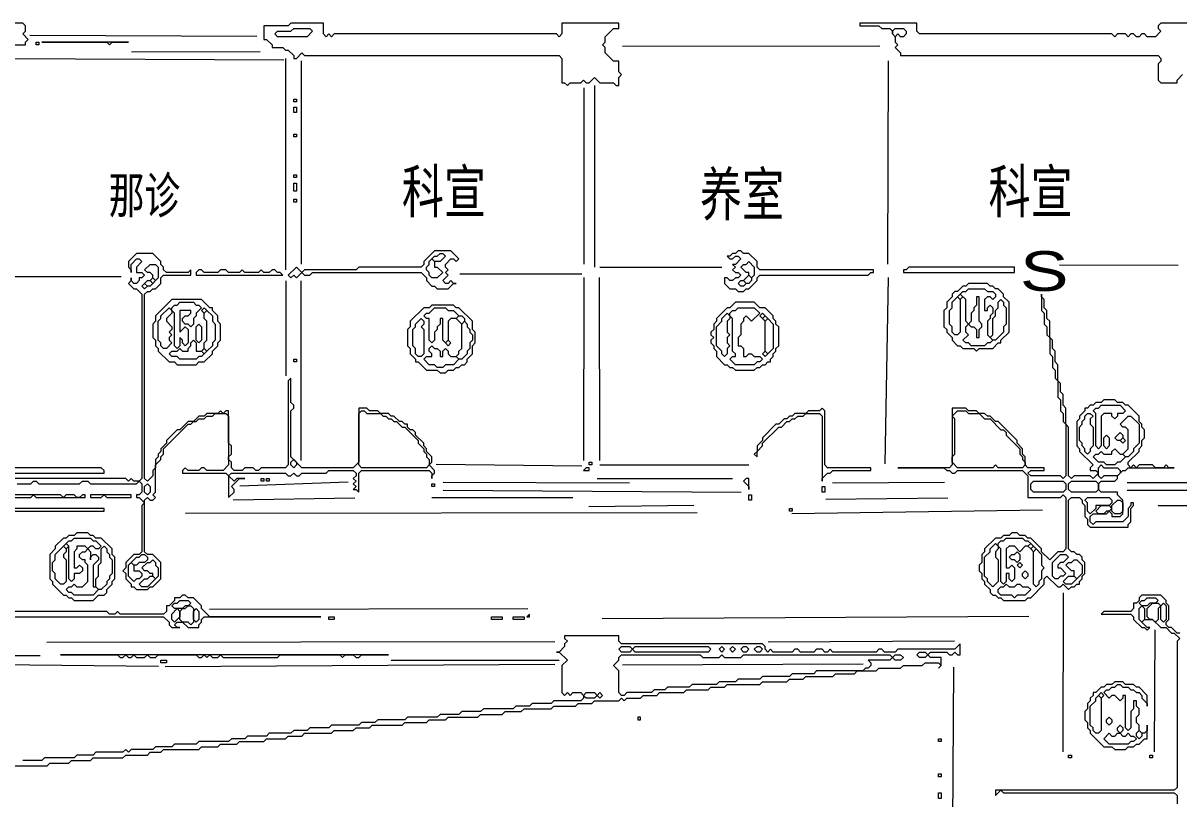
# Model space of a CAD drawing. Extents: x 12 to 2459, y 13 to 1740.
# Drawn here: x 1233.1 to 1659.7, y 1042.8 to 1329 of the extents above; entities that cross this region are included whole.
import ezdxf

# ---------------------------------------------------------------- set-up
doc = ezdxf.new("R2010")
doc.units = 0
for name, color, linetype, lineweight in [('OCR_TEXT', 6, 'Continuous', 0), ('TRACE_CURVE', 6, 'Continuous', 0), ('TRACE_STRAIGHT', 5, 'Continuous', 0), ('TRACE_TEXT_SYMBOL', 6, 'Continuous', 0)]:
    doc.layers.add(name, color=color, linetype=linetype, lineweight=lineweight)
doc.styles.add('wqy-unicode', font='wqy-unicode.lff')

msp = doc.modelspace()

# ---------------------------------------------------------------- linework, layer by layer
at = {"layer": 'TRACE_CURVE', "color": 6}
for points in [[(1275, 1244), (1272, 1241), (1272, 1239), (1273, 1238), (1273, 1237), (1273, 1240), (1275, 1242), (1276, 1242), (1277, 1241), (1275, 1239), (1275, 1237), (1277, 1237), (1278, 1236), (1277, 1235), (1276, 1235), (1276, 1234), (1275, 1233), (1274, 1233), (1273, 1234), (1273, 1235), (1273, 1234), (1272, 1233), (1274, 1231), (1275, 1231), (1277, 1229), (1277, 1161), (1276, 1160), (1274, 1160), (1273, 1161), (1272, 1160), (1271, 1161), (1226, 1161)], [(1286, 1237), (1285, 1238), (1285, 1239), (1284, 1240), (1284, 1241), (1281, 1244), (1275, 1244)], [(1360, 1187), (1357, 1187), (1357, 1167), (1355, 1165), (1336, 1165), (1332, 1169), (1332, 1186), (1333, 1187), (1333, 1188), (1332, 1189), (1332, 1198), (1331, 1197), (1331, 1166), (1330, 1165), (1321, 1165), (1320, 1164), (1319, 1164), (1318, 1165), (1315, 1165), (1314, 1164), (1311, 1164), (1310, 1165), (1310, 1167), (1309, 1168), (1309, 1169), (1310, 1170), (1310, 1173), (1309, 1174), (1309, 1186), (1308, 1186), (1307, 1185), (1306, 1186), (1305, 1185), (1301, 1185), (1300, 1184), (1298, 1184), (1296, 1182), (1294, 1182), (1291, 1179), (1290, 1179), (1286, 1175), (1286, 1174), (1284, 1172), (1284, 1171), (1283, 1170), (1283, 1169), (1282, 1168), (1282, 1165), (1281, 1164), (1281, 1162), (1279, 1160), (1278, 1161), (1278, 1229), (1279, 1230), (1280, 1230), (1281, 1231), (1282, 1231), (1284, 1233), (1284, 1235), (1285, 1236), (1295, 1236), (1295, 1238), (1294, 1237), (1286, 1237)], [(1609, 1229), (1609, 1223), (1610, 1222), (1610, 1218), (1611, 1217), (1611, 1214), (1612, 1213), (1612, 1207), (1613, 1206), (1613, 1202), (1614, 1201), (1614, 1198), (1615, 1197), (1615, 1191), (1616, 1190), (1616, 1186), (1617, 1185), (1617, 1182), (1618, 1181), (1618, 1162), (1617, 1161), (1616, 1162), (1605, 1162), (1604, 1163), (1605, 1164), (1610, 1164), (1610, 1165), (1604, 1165), (1603, 1166), (1603, 1169), (1602, 1170), (1602, 1172), (1600, 1174), (1600, 1175), (1593, 1182), (1592, 1182), (1590, 1184), (1589, 1184), (1588, 1185), (1586, 1185), (1585, 1186), (1582, 1186), (1581, 1187), (1576, 1187), (1576, 1166), (1575, 1165), (1556, 1165), (1573, 1165), (1574, 1164), (1575, 1164), (1576, 1163), (1577, 1163), (1578, 1164), (1602, 1164), (1604, 1162), (1604, 1154), (1616, 1154), (1617, 1155), (1618, 1154), (1618, 1135), (1617, 1134), (1615, 1134), (1612, 1131), (1609, 1134)], [(1636, 1190), (1632, 1190), (1631, 1189), (1629, 1189), (1628, 1188), (1627, 1188), (1626, 1187), (1625, 1187), (1625, 1186), (1623, 1184), (1623, 1183), (1622, 1182), (1622, 1173), (1623, 1172), (1623, 1171), (1628, 1166), (1627, 1165), (1627, 1164), (1629, 1164), (1630, 1163), (1628, 1161), (1627, 1162), (1621, 1162), (1620, 1161), (1619, 1162), (1619, 1180), (1618, 1181), (1618, 1187), (1617, 1188), (1617, 1192), (1616, 1193), (1616, 1196), (1615, 1197), (1615, 1203), (1614, 1204), (1614, 1208), (1613, 1209), (1613, 1212), (1612, 1213), (1612, 1219), (1611, 1220), (1611, 1223), (1610, 1224), (1610, 1227), (1609, 1228), (1609, 1229)], [(1292, 1164), (1292, 1163), (1308, 1163), (1309, 1162), (1309, 1154), (1311, 1156), (1311, 1157), (1310, 1158), (1313, 1161), (1315, 1161), (1312, 1161), (1311, 1160), (1309, 1162), (1310, 1163), (1330, 1163), (1331, 1162), (1332, 1162), (1333, 1163), (1334, 1162), (1335, 1162), (1336, 1163), (1345, 1163), (1346, 1164), (1355, 1164), (1356, 1163), (1356, 1162), (1355, 1161), (1356, 1160), (1355, 1159), (1356, 1158), (1355, 1157), (1356, 1157), (1357, 1156), (1357, 1163), (1358, 1164), (1383, 1164), (1384, 1163), (1384, 1161), (1384, 1162), (1385, 1163), (1385, 1164), (1383, 1166), (1384, 1167), (1384, 1169), (1382, 1171), (1382, 1172), (1381, 1173), (1381, 1174), (1378, 1177), (1378, 1178), (1377, 1179), (1376, 1179), (1375, 1180), (1375, 1181), (1374, 1181), (1373, 1182), (1372, 1182), (1370, 1184), (1369, 1184), (1368, 1185), (1365, 1185), (1364, 1186), (1361, 1186), (1360, 1187)], [(1626, 1144), (1627, 1143), (1641, 1143), (1641, 1144), (1642, 1145), (1642, 1150), (1643, 1151), (1643, 1152), (1642, 1152), (1642, 1151), (1641, 1150), (1641, 1147), (1639, 1145), (1629, 1145), (1628, 1144), (1627, 1145), (1627, 1147), (1628, 1148), (1633, 1148), (1634, 1149), (1635, 1148), (1635, 1147), (1638, 1147), (1639, 1148), (1639, 1153), (1637, 1155), (1637, 1156), (1631, 1156), (1630, 1157), (1630, 1159), (1631, 1160), (1636, 1160), (1637, 1161), (1637, 1162), (1639, 1164), (1640, 1164), (1641, 1165), (1658, 1165), (1656, 1165), (1655, 1166), (1654, 1165), (1651, 1165), (1650, 1166), (1645, 1166), (1644, 1165), (1643, 1166), (1642, 1165), (1641, 1166), (1641, 1167), (1645, 1171), (1645, 1172), (1646, 1173), (1646, 1175), (1647, 1176), (1647, 1179), (1646, 1180), (1646, 1181), (1645, 1182), (1645, 1184), (1641, 1188), (1640, 1188), (1639, 1189), (1637, 1189), (1636, 1190)], [(1257, 1160), (1258, 1159), (1275, 1159), (1276, 1160), (1277, 1159), (1277, 1156), (1276, 1155), (1275, 1155), (1275, 1154), (1276, 1154), (1278, 1152), (1277, 1151), (1277, 1134), (1276, 1133), (1274, 1133), (1271, 1130), (1271, 1128), (1270, 1127), (1271, 1126), (1271, 1124), (1273, 1122), (1273, 1121), (1274, 1121), (1275, 1120), (1279, 1120), (1280, 1121), (1281, 1121), (1284, 1124), (1284, 1130), (1281, 1133), (1279, 1133), (1278, 1134), (1278, 1153), (1279, 1154), (1280, 1153), (1281, 1153), (1282, 1154), (1281, 1155), (1282, 1156), (1282, 1166), (1284, 1168), (1284, 1169), (1285, 1170), (1285, 1172), (1294, 1181), (1295, 1181), (1296, 1182), (1297, 1182), (1298, 1183), (1300, 1183), (1301, 1184), (1303, 1184), (1304, 1185), (1308, 1185), (1309, 1184), (1309, 1166), (1307, 1164), (1301, 1164), (1300, 1165), (1299, 1165), (1298, 1164), (1294, 1164), (1293, 1165), (1292, 1164)], [(1226, 1163), (1263, 1163), (1263, 1164), (1262, 1165), (1226, 1165)], [(1231, 1159), (1236, 1159), (1237, 1160), (1238, 1160), (1239, 1159), (1254, 1159), (1255, 1160), (1257, 1160)], [(1609, 1134), (1609, 1135), (1605, 1139), (1604, 1139), (1603, 1140), (1601, 1140), (1600, 1141), (1598, 1141), (1597, 1140), (1595, 1140), (1594, 1139), (1592, 1139), (1588, 1135), (1588, 1134), (1587, 1133), (1587, 1130), (1586, 1129), (1586, 1127), (1587, 1126), (1587, 1124), (1588, 1123), (1588, 1122), (1590, 1120), (1590, 1119), (1591, 1118), (1592, 1118), (1593, 1117), (1594, 1117), (1595, 1116), (1603, 1116), (1604, 1117), (1605, 1117), (1610, 1122), (1610, 1124), (1611, 1125), (1615, 1121), (1616, 1121), (1617, 1122), (1619, 1120), (1620, 1121), (1621, 1121), (1622, 1122), (1623, 1122), (1623, 1123), (1624, 1124), (1624, 1125), (1625, 1126), (1625, 1130), (1624, 1131), (1624, 1132), (1623, 1133), (1622, 1133), (1621, 1134), (1620, 1134), (1619, 1135), (1619, 1153), (1620, 1154), (1623, 1154), (1624, 1153), (1624, 1152), (1625, 1151), (1625, 1147), (1626, 1146), (1626, 1144)], [(1660, 1104), (1659, 1104), (1657, 1106), (1656, 1106), (1655, 1107), (1655, 1108), (1656, 1109), (1656, 1114), (1655, 1115), (1655, 1116), (1653, 1118), (1646, 1118), (1645, 1117), (1645, 1116), (1644, 1115), (1643, 1115), (1643, 1113), (1642, 1112), (1632, 1112), (1631, 1111), (1642, 1111), (1643, 1110), (1643, 1109), (1646, 1106), (1647, 1106), (1648, 1105), (1649, 1106), (1648, 1106), (1646, 1108)], [(1646, 1108), (1647, 1109), (1650, 1109), (1653, 1106), (1655, 1106), (1657, 1104), (1658, 1104), (1660, 1102), (1659, 1101), (1659, 1047), (1658, 1046), (1592, 1046), (1592, 1044), (1594, 1046), (1595, 1045), (1658, 1045), (1659, 1044), (1659, 1041)], [(1433, 1103), (1433, 1102), (1434, 1101), (1433, 1100), (1433, 1099), (1431, 1097), (1430, 1097), (1431, 1097), (1434, 1094), (1432, 1092), (1432, 1082), (1433, 1081), (1434, 1082), (1435, 1081), (1436, 1082), (1439, 1082), (1440, 1081), (1440, 1080), (1439, 1079), (1429, 1079), (1428, 1078), (1421, 1078), (1420, 1077), (1415, 1077), (1414, 1076), (1403, 1076), (1402, 1075), (1395, 1075), (1394, 1074), (1387, 1074), (1386, 1073), (1375, 1073), (1374, 1072), (1364, 1072), (1363, 1071), (1358, 1071), (1357, 1070), (1347, 1070), (1346, 1069), (1339, 1069), (1338, 1068), (1333, 1068), (1332, 1067), (1324, 1067), (1323, 1066), (1316, 1066), (1315, 1065), (1310, 1065), (1309, 1064), (1298, 1064), (1297, 1063), (1289, 1063), (1288, 1062), (1282, 1062), (1281, 1061), (1273, 1061), (1272, 1060), (1271, 1061), (1270, 1060), (1260, 1060), (1259, 1059), (1253, 1059), (1252, 1058), (1241, 1058)], [(1577, 1098), (1556, 1098), (1555, 1097), (1551, 1097), (1550, 1098), (1549, 1098), (1548, 1097), (1532, 1097), (1531, 1098), (1530, 1097), (1529, 1097), (1528, 1098), (1526, 1098), (1525, 1097), (1520, 1097), (1519, 1098), (1518, 1098), (1517, 1097), (1510, 1097), (1509, 1098), (1508, 1097), (1507, 1098), (1507, 1099), (1506, 1100), (1454, 1100), (1453, 1101), (1453, 1103), (1433, 1103)], [(1373, 1070), (1374, 1071), (1382, 1071), (1383, 1072), (1389, 1072), (1390, 1073), (1401, 1073), (1402, 1074), (1410, 1074), (1411, 1075), (1417, 1075), (1418, 1076), (1428, 1076), (1429, 1077), (1437, 1077), (1438, 1078), (1443, 1078), (1444, 1079), (1453, 1079), (1454, 1080), (1455, 1079), (1456, 1080), (1461, 1080), (1462, 1081), (1467, 1081), (1468, 1082), (1477, 1082), (1478, 1083), (1486, 1083), (1487, 1084), (1492, 1084), (1493, 1085), (1505, 1085), (1506, 1086), (1515, 1086), (1516, 1087), (1521, 1087), (1522, 1088), (1532, 1088), (1533, 1089), (1540, 1089), (1541, 1090), (1548, 1090), (1549, 1091), (1557, 1091), (1558, 1092), (1565, 1092), (1566, 1093), (1571, 1093), (1572, 1092), (1571, 1091), (1572, 1092), (1572, 1095), (1568, 1095), (1567, 1096), (1568, 1097), (1574, 1097), (1575, 1096), (1576, 1096), (1577, 1097), (1578, 1096), (1579, 1096), (1579, 1100), (1577, 1098)], [(1229, 1055), (1242, 1055), (1243, 1056), (1250, 1056), (1251, 1057), (1258, 1057), (1259, 1058), (1270, 1058), (1271, 1059), (1279, 1059), (1280, 1060), (1284, 1060), (1285, 1061), (1298, 1061), (1299, 1062), (1305, 1062), (1306, 1063), (1312, 1063), (1313, 1064), (1322, 1064), (1323, 1065), (1330, 1065), (1331, 1066), (1336, 1066), (1337, 1067), (1347, 1067), (1348, 1068), (1355, 1068), (1356, 1069), (1361, 1069), (1362, 1070), (1373, 1070)], [(1241, 1058), (1240, 1057), (1233, 1057)]]:
    msp.add_lwpolyline(points, dxfattribs=at)
for points in [[(1280, 1240), (1282, 1240), (1283, 1239), (1283, 1235), (1282, 1234), (1281, 1235), (1281, 1236), (1280, 1237), (1279, 1237), (1278, 1238)], [(1277, 1232), (1278, 1233), (1279, 1232), (1278, 1231)], [(1278, 1233), (1279, 1234), (1280, 1234), (1281, 1233), (1280, 1232), (1279, 1232)], [(1280, 1234), (1281, 1235), (1282, 1234), (1281, 1233)], [(1357, 1185), (1358, 1186), (1359, 1186), (1360, 1185), (1365, 1185), (1366, 1184), (1367, 1184), (1368, 1183), (1369, 1183), (1370, 1182), (1371, 1182), (1373, 1180), (1374, 1180), (1379, 1175), (1379, 1174), (1381, 1172), (1381, 1171), (1382, 1170), (1382, 1169), (1383, 1168), (1383, 1166), (1382, 1165), (1358, 1165), (1357, 1166)], [(1578, 1186), (1581, 1186), (1582, 1185), (1586, 1185), (1588, 1183), (1590, 1183), (1594, 1179), (1595, 1179), (1596, 1178), (1596, 1177), (1601, 1172), (1601, 1170), (1602, 1169), (1602, 1168), (1603, 1167), (1603, 1166), (1602, 1165), (1593, 1165), (1592, 1166), (1591, 1165), (1578, 1165), (1576, 1167), (1576, 1169), (1577, 1170), (1577, 1183), (1576, 1184)], [(1630, 1187), (1631, 1188), (1638, 1188), (1640, 1186), (1639, 1185), (1637, 1185), (1637, 1184), (1636, 1183), (1635, 1184), (1635, 1185), (1632, 1185), (1631, 1184), (1631, 1173), (1630, 1172), (1629, 1173), (1629, 1185), (1628, 1186), (1629, 1187)], [(1625, 1184), (1626, 1185), (1627, 1185), (1628, 1184), (1627, 1183), (1627, 1181), (1628, 1180), (1628, 1173), (1627, 1172), (1627, 1171), (1626, 1170), (1625, 1171), (1625, 1172), (1624, 1173), (1624, 1174), (1623, 1175), (1623, 1180), (1624, 1181), (1624, 1182), (1625, 1183)], [(1641, 1184), (1642, 1184), (1645, 1181), (1645, 1174), (1643, 1172), (1643, 1171), (1641, 1169), (1640, 1169), (1639, 1170), (1641, 1172), (1641, 1179), (1640, 1180), (1639, 1180), (1638, 1181)], [(1638, 1178), (1639, 1177), (1639, 1176), (1638, 1175), (1637, 1175), (1636, 1176)], [(1632, 1176), (1633, 1177), (1634, 1176), (1634, 1173), (1633, 1172), (1632, 1173)], [(1638, 1175), (1639, 1176), (1640, 1175), (1639, 1174)], [(1635, 1171), (1636, 1172), (1638, 1170), (1639, 1170), (1640, 1169), (1638, 1167), (1637, 1167), (1636, 1166), (1633, 1166), (1632, 1167), (1630, 1167), (1628, 1169), (1629, 1170), (1630, 1170), (1631, 1171), (1632, 1170), (1635, 1170)], [(1332, 1167), (1333, 1168), (1334, 1167), (1334, 1166), (1333, 1165), (1332, 1166)], [(1630, 1165), (1631, 1166), (1632, 1165), (1637, 1165), (1638, 1164), (1638, 1163), (1637, 1162), (1632, 1162), (1631, 1161), (1630, 1162)], [(1278, 1158), (1279, 1159), (1280, 1158), (1280, 1156), (1279, 1155), (1278, 1156)], [(1605, 1159), (1606, 1160), (1617, 1160), (1618, 1159), (1618, 1157), (1617, 1156), (1606, 1156), (1605, 1157)], [(1619, 1159), (1620, 1160), (1629, 1160), (1630, 1159), (1630, 1157), (1629, 1156), (1620, 1156), (1619, 1157)], [(1625, 1153), (1626, 1154), (1634, 1154), (1635, 1153), (1635, 1152), (1634, 1151), (1629, 1151), (1629, 1150), (1627, 1148), (1626, 1149), (1626, 1152)], [(1637, 1153), (1638, 1153), (1639, 1152), (1639, 1149), (1638, 1148), (1636, 1148), (1635, 1149), (1635, 1151)], [(1631, 1151), (1634, 1151), (1635, 1150), (1634, 1149), (1633, 1149), (1632, 1148), (1630, 1148), (1629, 1149)], [(1595, 1138), (1596, 1139), (1602, 1139), (1603, 1138), (1604, 1138), (1605, 1137), (1604, 1136), (1603, 1136), (1601, 1134), (1599, 1136), (1597, 1136), (1596, 1135), (1596, 1128), (1597, 1128), (1598, 1129), (1599, 1128), (1599, 1124), (1598, 1123), (1597, 1124), (1597, 1126), (1596, 1126), (1596, 1123), (1595, 1122), (1594, 1123), (1594, 1135), (1593, 1136), (1593, 1137), (1594, 1138)], [(1592, 1137), (1593, 1136), (1593, 1135), (1592, 1134), (1592, 1132), (1593, 1131), (1593, 1123), (1591, 1121), (1589, 1123), (1589, 1124), (1588, 1125), (1588, 1132), (1590, 1134), (1590, 1135)], [(1604, 1136), (1605, 1137), (1606, 1136), (1605, 1135)], [(1605, 1135), (1606, 1136), (1607, 1135), (1606, 1134)], [(1606, 1134), (1607, 1135), (1609, 1133), (1609, 1129), (1610, 1128), (1609, 1127), (1609, 1124), (1608, 1123), (1608, 1122), (1607, 1121), (1606, 1122)], [(1276, 1132), (1277, 1133), (1278, 1133), (1279, 1132), (1279, 1131), (1278, 1130), (1276, 1130), (1275, 1129), (1274, 1129), (1273, 1130), (1275, 1132)], [(1280, 1130), (1281, 1131), (1282, 1130), (1282, 1129), (1283, 1128), (1283, 1125), (1282, 1124), (1281, 1125), (1281, 1126), (1280, 1126), (1279, 1127), (1278, 1127), (1277, 1128), (1279, 1130)], [(1599, 1133), (1600, 1134), (1601, 1133), (1601, 1131), (1600, 1130), (1599, 1131), (1598, 1131), (1597, 1132), (1598, 1133)], [(1616, 1133), (1618, 1133), (1619, 1132), (1617, 1130), (1616, 1130), (1615, 1129), (1615, 1128), (1616, 1128), (1618, 1126), (1617, 1125), (1616, 1125), (1615, 1124), (1614, 1124), (1613, 1125), (1613, 1130)], [(1620, 1130), (1621, 1131), (1622, 1131), (1624, 1129), (1624, 1126), (1622, 1124), (1621, 1125), (1621, 1127), (1620, 1127), (1618, 1129), (1619, 1130)], [(1272, 1129), (1273, 1130), (1274, 1129), (1274, 1127), (1276, 1127), (1277, 1126), (1277, 1125), (1276, 1124), (1275, 1124), (1274, 1123), (1272, 1125)], [(1600, 1129), (1601, 1130), (1602, 1129), (1601, 1128)], [(1602, 1126), (1603, 1127), (1604, 1126), (1604, 1125), (1603, 1124), (1602, 1125)], [(1279, 1124), (1280, 1125), (1281, 1125), (1282, 1124), (1279, 1121), (1277, 1121), (1276, 1122), (1278, 1124)], [(1595, 1121), (1596, 1122), (1597, 1121), (1599, 1121), (1600, 1122), (1601, 1122), (1602, 1121), (1604, 1121), (1605, 1120), (1603, 1118), (1600, 1118), (1599, 1117), (1598, 1118), (1594, 1118), (1593, 1119), (1593, 1120), (1594, 1121)], [(1619, 1125), (1621, 1125), (1622, 1124), (1620, 1122), (1618, 1122), (1617, 1123)], [(1647, 1116), (1648, 1117), (1651, 1117), (1652, 1116), (1651, 1115), (1649, 1115), (1648, 1114), (1646, 1114), (1645, 1115), (1646, 1116)], [(1645, 1113), (1646, 1114), (1647, 1113), (1647, 1109), (1646, 1108), (1645, 1109)], [(1650, 1115), (1652, 1115), (1653, 1114), (1652, 1113), (1652, 1109), (1651, 1108), (1650, 1109), (1649, 1109), (1648, 1110), (1648, 1113)], [(1653, 1114), (1654, 1115), (1655, 1114), (1655, 1109), (1654, 1108), (1653, 1109)], [(1453, 1098), (1454, 1099), (1457, 1099), (1458, 1098), (1457, 1097), (1454, 1097)], [(1458, 1098), (1459, 1099), (1486, 1099), (1487, 1098), (1486, 1097), (1459, 1097)], [(1490, 1098), (1491, 1099), (1492, 1098), (1491, 1097)], [(1494, 1098), (1495, 1099), (1496, 1098), (1495, 1097)], [(1498, 1098), (1499, 1099), (1500, 1099), (1501, 1098), (1500, 1097), (1499, 1097)], [(1503, 1098), (1504, 1099), (1505, 1099), (1506, 1098), (1505, 1097), (1504, 1097)], [(1563, 1096), (1564, 1097), (1566, 1097), (1567, 1096), (1566, 1095), (1564, 1095)], [(1453, 1095), (1454, 1096), (1483, 1096), (1484, 1095), (1490, 1095), (1491, 1096), (1492, 1095), (1498, 1095), (1499, 1096), (1553, 1096), (1554, 1095), (1553, 1094), (1545, 1094), (1546, 1093), (1546, 1092), (1545, 1091), (1544, 1091), (1543, 1090), (1526, 1090), (1525, 1089), (1517, 1089), (1516, 1088), (1506, 1088), (1505, 1087), (1497, 1087), (1496, 1086), (1490, 1086), (1489, 1085), (1480, 1085), (1479, 1084), (1471, 1084), (1470, 1083), (1466, 1083), (1465, 1082), (1456, 1082), (1455, 1081), (1454, 1081), (1453, 1082), (1453, 1090), (1451, 1092), (1453, 1094)], [(1554, 1095), (1555, 1096), (1557, 1096), (1558, 1095), (1557, 1094), (1555, 1094)], [(1440, 1081), (1441, 1082), (1444, 1082), (1445, 1081), (1444, 1080), (1441, 1080)], [(1445, 1081), (1446, 1082), (1447, 1081), (1446, 1080)]]:
    msp.add_lwpolyline(points, close=True, dxfattribs=at)
at = {"layer": 'TRACE_STRAIGHT', "color": 5}
for p, q in [((1235.62, 1324.6), (1319.38, 1324.13)), ((1273.12, 1318.37), (1320.62, 1318.54)), ((1454.37, 1320.56), (1549.37, 1320.58)), ((1226.87, 1315.93), (1329.37, 1315.49)), ((1330, 1316), (1330, 1238)), ((1335.73, 1315.13), (1335.77, 1240.12)), ((1552.32, 1240.13), (1552.46, 1315.13)), ((1444, 1306), (1444, 1239)), ((1440.16, 1240.12), (1440.16, 1305.12)), ((1446, 1239), (1491, 1239)), ((1615.62, 1239.8), (1659.38, 1239.68)), ((1226.87, 1235.53), (1269.38, 1235.51)), ((1330.15, 1233.88), (1330.15, 1198.87)), ((1335.77, 1167.62), (1335.81, 1233.87)), ((1394.37, 1236.55), (1439.38, 1236.49)), ((1440.14, 1167.62), (1440.17, 1235.13)), ((1445.79, 1235.13), (1445.81, 1167.62)), ((1551.25, 1166.41), (1552.58, 1235.18)), ((1385.62, 1166.31), (1439.38, 1165.68)), ((1446, 1166), (1501, 1166)), ((1445, 1161), (1495, 1161)), ((1313.1, 1158.31), (1353.14, 1159.75)), ((1388.12, 1159.6), (1456.88, 1159.42)), ((1388.12, 1156.76), (1498.12, 1155.96)), ((1531.87, 1159.44), (1573.13, 1159.63)), ((1640.62, 1159.54), (1684.37, 1159.47)), ((1640.63, 1156.74), (1684.38, 1156.73)), ((1310.62, 1153.15), (1355.62, 1153.91)), ((1384, 1154), (1436, 1154)), ((1529.37, 1153.33), (1574.37, 1153.91)), ((1293.12, 1148.23), (1481.88, 1148.51)), ((1441.87, 1150.68), (1480.63, 1151.17)), ((1516.87, 1148.14), (1609.35, 1149.47)), ((1652, 1151), (1692, 1151)), ((1616.95, 1060.12), (1617.08, 1118.88)), ((1301.87, 1112.75), (1419.38, 1113.01)), ((1446.87, 1109.3), (1604.37, 1110.22)), ((1650.67, 1060.12), (1650.89, 1105.12)), ((1241.87, 1100.6), (1429.38, 1100.85)), ((1508.13, 1100.77), (1576.88, 1101.08)), ((1125.63, 1095.53), (1239.39, 1095.75)), ((1221.89, 1092.47), (1283.14, 1091.77)), ((1285.62, 1091.63), (1429.38, 1092.54)), ((1369, 1094), (1431, 1094)), ((1454.38, 1092.32), (1543.12, 1092.63)), ((1575.56, 865.1), (1576.58, 1091.35))]:
    msp.add_line(p, q, dxfattribs=at)
at = {"layer": 'TRACE_TEXT_SYMBOL', "color": 6}
for points in [[(1213, 1329), (1213, 1328), (1219, 1328), (1220, 1327), (1228, 1327), (1229, 1326), (1229, 1325), (1228, 1324), (1226, 1324), (1225, 1325), (1224, 1325), (1225, 1324), (1225, 1322), (1226, 1321), (1225, 1320), (1226, 1320), (1227, 1321), (1234, 1321), (1234, 1322), (1235, 1323), (1233, 1325), (1234, 1326), (1234, 1328), (1233, 1329)], [(1332, 1329), (1331, 1328), (1322, 1328), (1322, 1323), (1323, 1323), (1325, 1321), (1325, 1320), (1329, 1320), (1330, 1319), (1331, 1319), (1333, 1317), (1333, 1316), (1334, 1316), (1336, 1318), (1337, 1317), (1431, 1317), (1432, 1316), (1432, 1307), (1433, 1307), (1434, 1306), (1435, 1307), (1439, 1307), (1440, 1308), (1441, 1307), (1442, 1307), (1444, 1309), (1446, 1307), (1451, 1307), (1452, 1306), (1453, 1306), (1453, 1309), (1454, 1310), (1453, 1311), (1453, 1315), (1451, 1315), (1448, 1318), (1448, 1320), (1447, 1321), (1448, 1322), (1448, 1324), (1451, 1327), (1453, 1327), (1453, 1329), (1432, 1329), (1432, 1325), (1431, 1324), (1430, 1325), (1348, 1325), (1347, 1324), (1346, 1325), (1345, 1324), (1344, 1325), (1344, 1329)], [(1332, 1326), (1333, 1327), (1339, 1327), (1340, 1326), (1338, 1324), (1327, 1324), (1326, 1325), (1327, 1326)], [(1554, 1326), (1555, 1327), (1558, 1327), (1559, 1326), (1559, 1325), (1558, 1324), (1557, 1324), (1556, 1325), (1555, 1324), (1554, 1325)], [(1238, 1322), (1239, 1322), (1239, 1321), (1238, 1321)], [(1240, 1322), (1264, 1322), (1265, 1321), (1266, 1322), (1272, 1322)], [(1333, 1301), (1334, 1301), (1334, 1300), (1333, 1300)], [(1333, 1298), (1334, 1298), (1334, 1296), (1333, 1296)], [(1333, 1288), (1334, 1288), (1334, 1287), (1333, 1287)], [(1333, 1273), (1334, 1273), (1334, 1272), (1333, 1272)], [(1333, 1270), (1334, 1270), (1334, 1267), (1333, 1267)], [(1333, 1264), (1334, 1264), (1334, 1263), (1333, 1263)], [(1385, 1245), (1381, 1241), (1381, 1240), (1380, 1239), (1357, 1239), (1356, 1238), (1337, 1238), (1336, 1237), (1334, 1239), (1331, 1236), (1332, 1235), (1333, 1236), (1334, 1235), (1336, 1237), (1337, 1236), (1339, 1236), (1340, 1237), (1380, 1237), (1382, 1235), (1382, 1234), (1384, 1232), (1385, 1232), (1386, 1231), (1390, 1231), (1392, 1233), (1393, 1233), (1392, 1233), (1391, 1234), (1390, 1233), (1389, 1233), (1388, 1234), (1390, 1236), (1389, 1237), (1390, 1238), (1389, 1239), (1389, 1240), (1391, 1242), (1392, 1242), (1393, 1241), (1394, 1242), (1391, 1245)], [(1383, 1241), (1384, 1242), (1385, 1241), (1385, 1239), (1386, 1239), (1388, 1237), (1386, 1235), (1384, 1235), (1383, 1236), (1383, 1237), (1382, 1238), (1382, 1239), (1383, 1240)], [(1386, 1243), (1387, 1244), (1388, 1244), (1389, 1243), (1387, 1241), (1385, 1241), (1384, 1242), (1385, 1243)], [(1497, 1245), (1496, 1244), (1495, 1244), (1494, 1243), (1493, 1243), (1494, 1242), (1495, 1242), (1496, 1243), (1497, 1243), (1498, 1242), (1496, 1240), (1495, 1240), (1496, 1239), (1495, 1238), (1496, 1237), (1497, 1237), (1498, 1236), (1497, 1235), (1496, 1235), (1495, 1234), (1494, 1234), (1493, 1235), (1492, 1235), (1492, 1233), (1494, 1231), (1496, 1231), (1497, 1230), (1499, 1230), (1500, 1231), (1501, 1231), (1504, 1234), (1504, 1235), (1505, 1236), (1545, 1236), (1546, 1237), (1547, 1237), (1547, 1238), (1505, 1238), (1504, 1239), (1504, 1241), (1501, 1244), (1499, 1244), (1498, 1245)], [(1298, 1238), (1297, 1237), (1297, 1236), (1329, 1236), (1328, 1237), (1327, 1237), (1326, 1238), (1325, 1238), (1324, 1237), (1322, 1237), (1321, 1238), (1320, 1237), (1315, 1237), (1314, 1238), (1313, 1237), (1309, 1237), (1308, 1238), (1306, 1238), (1305, 1237), (1300, 1237), (1299, 1238)], [(1500, 1240), (1501, 1241), (1503, 1239), (1503, 1236), (1502, 1235), (1501, 1236), (1501, 1237), (1500, 1237), (1498, 1239), (1499, 1240)], [(1560, 1239), (1559, 1238), (1558, 1238), (1558, 1237), (1599, 1237), (1599, 1239)], [(1497, 1233), (1498, 1234), (1499, 1234), (1500, 1233), (1499, 1232), (1498, 1232)], [(1501, 1236), (1502, 1235), (1502, 1234), (1501, 1233), (1500, 1233), (1499, 1234)], [(1582, 1233), (1581, 1232), (1580, 1232), (1578, 1230), (1577, 1230), (1576, 1229), (1576, 1228), (1574, 1226), (1574, 1224), (1573, 1223), (1573, 1217), (1574, 1216), (1574, 1215), (1576, 1213), (1576, 1212), (1578, 1210), (1579, 1210), (1580, 1209), (1584, 1209), (1585, 1208), (1586, 1209), (1591, 1209), (1593, 1211), (1594, 1211), (1594, 1212), (1597, 1215), (1597, 1226), (1595, 1228), (1595, 1229), (1593, 1231), (1592, 1231), (1591, 1232), (1590, 1232), (1589, 1233)], [(1578, 1228), (1579, 1229), (1580, 1228), (1579, 1227)], [(1581, 1230), (1582, 1231), (1588, 1231), (1589, 1230), (1591, 1230), (1592, 1229), (1592, 1228), (1591, 1227), (1590, 1228), (1589, 1228), (1588, 1227), (1588, 1223), (1589, 1223), (1589, 1224), (1590, 1225), (1591, 1224), (1591, 1222), (1590, 1221), (1590, 1220), (1589, 1219), (1589, 1214), (1591, 1212), (1590, 1211), (1589, 1211), (1588, 1210), (1583, 1210), (1582, 1211), (1581, 1211), (1580, 1212), (1582, 1214), (1581, 1215), (1581, 1217), (1582, 1218), (1583, 1217), (1584, 1217), (1585, 1216), (1585, 1213), (1586, 1213), (1586, 1216), (1587, 1217), (1587, 1218), (1586, 1219), (1586, 1228), (1585, 1228), (1585, 1225), (1584, 1224), (1584, 1223), (1583, 1222), (1583, 1219), (1582, 1218), (1581, 1219), (1581, 1227), (1579, 1229), (1580, 1230)], [(1288, 1227), (1282, 1221), (1282, 1219), (1281, 1218), (1281, 1213), (1282, 1212), (1282, 1210), (1283, 1209), (1283, 1208), (1287, 1204), (1289, 1204), (1290, 1203), (1297, 1203), (1298, 1204), (1300, 1204), (1303, 1207), (1303, 1208), (1305, 1210), (1305, 1211), (1306, 1212), (1306, 1218), (1305, 1219), (1305, 1221), (1303, 1223), (1303, 1224), (1302, 1224), (1299, 1227)], [(1290, 1225), (1291, 1226), (1296, 1226), (1297, 1225), (1298, 1225), (1299, 1224), (1297, 1222), (1297, 1221), (1296, 1220), (1296, 1218), (1295, 1217), (1294, 1218), (1293, 1218), (1292, 1219), (1292, 1220), (1293, 1221), (1294, 1221), (1295, 1222), (1295, 1223), (1291, 1223), (1291, 1215), (1293, 1217), (1294, 1216), (1294, 1211), (1293, 1210), (1292, 1211), (1292, 1212), (1291, 1213), (1291, 1210), (1290, 1209), (1289, 1210), (1289, 1222), (1288, 1223), (1288, 1224), (1289, 1225)], [(1384, 1225), (1383, 1224), (1381, 1224), (1376, 1219), (1376, 1217), (1375, 1216), (1375, 1210), (1376, 1209), (1376, 1207), (1378, 1205), (1378, 1204), (1379, 1204), (1382, 1201), (1386, 1201), (1387, 1200), (1389, 1200), (1390, 1201), (1392, 1201), (1393, 1202), (1394, 1202), (1395, 1203), (1396, 1203), (1397, 1204), (1397, 1205), (1399, 1207), (1399, 1210), (1400, 1211), (1400, 1215), (1399, 1216), (1399, 1219), (1394, 1224), (1393, 1224), (1392, 1225)], [(1496, 1226), (1494, 1224), (1493, 1224), (1489, 1220), (1489, 1219), (1488, 1218), (1488, 1216), (1487, 1215), (1487, 1214), (1488, 1213), (1487, 1212), (1487, 1211), (1488, 1210), (1488, 1209), (1489, 1208), (1489, 1206), (1492, 1203), (1493, 1203), (1494, 1202), (1495, 1202), (1496, 1201), (1503, 1201), (1504, 1202), (1505, 1202), (1506, 1203), (1507, 1203), (1508, 1204), (1509, 1204), (1509, 1205), (1510, 1206), (1510, 1207), (1511, 1208), (1511, 1209), (1512, 1210), (1512, 1217), (1511, 1218), (1511, 1219), (1510, 1220), (1510, 1221), (1507, 1224), (1505, 1224), (1503, 1226)], [(1578, 1228), (1579, 1227), (1579, 1215), (1578, 1214), (1577, 1214), (1576, 1215), (1576, 1217), (1575, 1218), (1575, 1223), (1576, 1224), (1576, 1226)], [(1593, 1226), (1594, 1227), (1595, 1226), (1595, 1225), (1596, 1224), (1596, 1218), (1595, 1217), (1595, 1215), (1592, 1212), (1591, 1212), (1590, 1213), (1591, 1214), (1591, 1220), (1592, 1221), (1592, 1223), (1593, 1224)], [(1287, 1224), (1288, 1223), (1288, 1222), (1286, 1220), (1286, 1219), (1288, 1217), (1288, 1216), (1287, 1215), (1288, 1214), (1287, 1213), (1287, 1212), (1288, 1211), (1286, 1209), (1285, 1209), (1284, 1210), (1284, 1211), (1283, 1212), (1283, 1219), (1284, 1220), (1284, 1221)], [(1299, 1223), (1300, 1224), (1301, 1223), (1300, 1222)], [(1300, 1222), (1301, 1223), (1303, 1221), (1303, 1219), (1304, 1218), (1304, 1212), (1303, 1211), (1303, 1210), (1301, 1208), (1300, 1209), (1300, 1211), (1301, 1212), (1301, 1219), (1300, 1220)], [(1380, 1220), (1381, 1219), (1381, 1218), (1380, 1217), (1381, 1216), (1381, 1207), (1380, 1206), (1379, 1206), (1378, 1207), (1378, 1209), (1377, 1210), (1377, 1216), (1378, 1217), (1378, 1218)], [(1385, 1224), (1389, 1224), (1390, 1223), (1392, 1223), (1394, 1221), (1393, 1220), (1391, 1220), (1390, 1219), (1390, 1212), (1389, 1211), (1388, 1212), (1388, 1220), (1387, 1220), (1387, 1218), (1386, 1217), (1386, 1216), (1385, 1215), (1385, 1212), (1384, 1211), (1383, 1212), (1383, 1220), (1382, 1220), (1381, 1221), (1382, 1222), (1383, 1222)], [(1393, 1220), (1394, 1221), (1395, 1221), (1396, 1220), (1396, 1219), (1395, 1218)], [(1493, 1222), (1494, 1221), (1494, 1220), (1493, 1219), (1493, 1215), (1494, 1214), (1493, 1213), (1493, 1211), (1494, 1210), (1493, 1209), (1493, 1207), (1492, 1206), (1491, 1207), (1491, 1208), (1489, 1210), (1489, 1217), (1491, 1219), (1491, 1220)], [(1496, 1223), (1497, 1224), (1503, 1224), (1505, 1222), (1502, 1219), (1500, 1221), (1499, 1220), (1499, 1219), (1498, 1218), (1498, 1214), (1497, 1213), (1497, 1210), (1498, 1210), (1499, 1209), (1499, 1206), (1500, 1206), (1501, 1207), (1502, 1207), (1503, 1206), (1505, 1206), (1506, 1205), (1505, 1204), (1504, 1204), (1503, 1203), (1496, 1203), (1494, 1205), (1495, 1206), (1496, 1206), (1496, 1207), (1495, 1208), (1495, 1220), (1494, 1221), (1494, 1222), (1495, 1223)], [(1505, 1221), (1506, 1222), (1507, 1221), (1506, 1220)], [(1506, 1220), (1507, 1221), (1508, 1220), (1507, 1219)], [(1507, 1219), (1508, 1220), (1510, 1218), (1510, 1209), (1508, 1207), (1507, 1208)], [(1297, 1217), (1298, 1218), (1299, 1217), (1299, 1212), (1298, 1211), (1297, 1212)], [(1395, 1218), (1396, 1219), (1397, 1218), (1397, 1217), (1398, 1216), (1398, 1215), (1399, 1214), (1399, 1212), (1398, 1211), (1398, 1209), (1397, 1208), (1397, 1207), (1395, 1205), (1394, 1205), (1393, 1206), (1394, 1207), (1394, 1208), (1395, 1209)], [(1295, 1211), (1296, 1212), (1297, 1211), (1297, 1208), (1299, 1208), (1300, 1207), (1299, 1206), (1298, 1206), (1297, 1205), (1291, 1205), (1290, 1206), (1288, 1206), (1287, 1207), (1288, 1208), (1290, 1208), (1291, 1209), (1292, 1208), (1294, 1208), (1294, 1209), (1295, 1210)], [(1389, 1211), (1390, 1212), (1391, 1211), (1390, 1210)], [(1299, 1208), (1300, 1209), (1301, 1208), (1300, 1207)], [(1383, 1209), (1384, 1210), (1385, 1209), (1386, 1209), (1387, 1208), (1387, 1206), (1388, 1206), (1388, 1208), (1389, 1209), (1390, 1208), (1390, 1207), (1391, 1206), (1393, 1206), (1394, 1205), (1392, 1203), (1389, 1203), (1388, 1202), (1386, 1202), (1385, 1203), (1383, 1203), (1381, 1205), (1382, 1206), (1384, 1206), (1384, 1207), (1383, 1208)], [(1506, 1207), (1507, 1208), (1508, 1207), (1507, 1206)], [(1333, 1205), (1334, 1205), (1334, 1204), (1333, 1204)], [(1528, 1187), (1527, 1186), (1523, 1186), (1522, 1185), (1518, 1185), (1517, 1184), (1516, 1184), (1515, 1183), (1514, 1183), (1512, 1181), (1511, 1181), (1506, 1176), (1506, 1175), (1504, 1173), (1504, 1171), (1503, 1170), (1504, 1169), (1504, 1171), (1506, 1173), (1506, 1174), (1512, 1180), (1513, 1180), (1515, 1182), (1516, 1182), (1517, 1183), (1518, 1183), (1519, 1184), (1521, 1184), (1522, 1185), (1527, 1185), (1528, 1184), (1528, 1160), (1528, 1161), (1530, 1163), (1531, 1163), (1532, 1164), (1546, 1164), (1546, 1165), (1530, 1165), (1529, 1166), (1529, 1186)], [(1441, 1165), (1440, 1164), (1442, 1164), (1442, 1165)], [(1442, 1167), (1443, 1167), (1443, 1166), (1442, 1166)], [(1321, 1161), (1322, 1161), (1322, 1160), (1321, 1160)], [(1323, 1161), (1324, 1161), (1324, 1160), (1323, 1160)], [(1500, 1161), (1499, 1160), (1501, 1158), (1501, 1157), (1501, 1161)], [(1220, 1156), (1219, 1155), (1218, 1155), (1218, 1154), (1219, 1155), (1220, 1154), (1236, 1154), (1237, 1155), (1238, 1154), (1256, 1154), (1256, 1155), (1255, 1155), (1254, 1154), (1253, 1154), (1252, 1155), (1249, 1155), (1248, 1154), (1247, 1155), (1223, 1155), (1222, 1156)], [(1384, 1159), (1385, 1159), (1385, 1158), (1384, 1158)], [(1528, 1158), (1529, 1158), (1529, 1156), (1528, 1156)], [(1258, 1155), (1258, 1154), (1262, 1154), (1263, 1155), (1264, 1154), (1273, 1154), (1273, 1155)], [(1501, 1155), (1502, 1155), (1502, 1153), (1501, 1153)], [(1226, 1150), (1225, 1149), (1263, 1149), (1263, 1150)], [(1516, 1150), (1517, 1150), (1517, 1149), (1516, 1149)], [(1253, 1141), (1252, 1140), (1250, 1140), (1249, 1139), (1248, 1139), (1245, 1136), (1245, 1135), (1243, 1133), (1243, 1124), (1244, 1123), (1244, 1122), (1248, 1118), (1249, 1118), (1250, 1117), (1251, 1117), (1252, 1116), (1259, 1116), (1261, 1118), (1263, 1118), (1264, 1119), (1264, 1120), (1266, 1122), (1266, 1123), (1267, 1124), (1267, 1132), (1266, 1133), (1266, 1135), (1262, 1139), (1260, 1139), (1259, 1140), (1258, 1140), (1257, 1141)], [(1251, 1138), (1252, 1139), (1258, 1139), (1259, 1138), (1260, 1138), (1262, 1136), (1261, 1135), (1260, 1135), (1259, 1136), (1258, 1136), (1257, 1135), (1256, 1136), (1253, 1136), (1253, 1135), (1252, 1134), (1252, 1128), (1253, 1128), (1254, 1129), (1255, 1128), (1255, 1127), (1254, 1126), (1252, 1126), (1252, 1124), (1251, 1123), (1250, 1124), (1250, 1136), (1249, 1137), (1250, 1138)], [(1248, 1136), (1249, 1135), (1249, 1134), (1248, 1133), (1248, 1132), (1249, 1131), (1249, 1123), (1248, 1122), (1247, 1122), (1245, 1124), (1245, 1126), (1244, 1127), (1244, 1130), (1245, 1131), (1245, 1133)], [(1248, 1136), (1249, 1137), (1250, 1136), (1249, 1135)], [(1256, 1134), (1257, 1135), (1258, 1134), (1258, 1131), (1258, 1132), (1259, 1133), (1260, 1133), (1261, 1132), (1261, 1131), (1259, 1129), (1259, 1121), (1260, 1121), (1261, 1120), (1259, 1118), (1252, 1118), (1251, 1119), (1250, 1119), (1249, 1120), (1250, 1121), (1251, 1121), (1252, 1122), (1253, 1121), (1255, 1121), (1257, 1123), (1257, 1129), (1256, 1130), (1256, 1131), (1255, 1131), (1254, 1132), (1254, 1133), (1255, 1134)], [(1262, 1135), (1263, 1136), (1264, 1135), (1264, 1134), (1265, 1133), (1265, 1132), (1266, 1131), (1266, 1126), (1265, 1125), (1265, 1124), (1264, 1123), (1264, 1122), (1262, 1120), (1261, 1120), (1260, 1121), (1260, 1124), (1261, 1125), (1261, 1129), (1262, 1130)], [(1290, 1115), (1291, 1116), (1294, 1116), (1295, 1115), (1294, 1114), (1293, 1114), (1292, 1113), (1289, 1113), (1288, 1114), (1289, 1115)], [(1293, 1113), (1294, 1114), (1295, 1114), (1296, 1113), (1296, 1108), (1295, 1107), (1294, 1108), (1292, 1108), (1291, 1109), (1291, 1112), (1292, 1113)], [(1290, 1113), (1291, 1112), (1291, 1110), (1289, 1108), (1288, 1109), (1288, 1111)], [(1296, 1112), (1297, 1113), (1298, 1112), (1298, 1109), (1297, 1108), (1296, 1109)], [(1346, 1110), (1348, 1110), (1348, 1109), (1346, 1109)], [(1406, 1110), (1410, 1110), (1410, 1109), (1406, 1109)], [(1414, 1110), (1418, 1110), (1418, 1109), (1414, 1109)], [(1420, 1111), (1419, 1110), (1420, 1110)], [(1247, 1096), (1268, 1096), (1269, 1095), (1270, 1095), (1271, 1096), (1272, 1095), (1273, 1095), (1274, 1096), (1275, 1095), (1278, 1095), (1279, 1096), (1280, 1095), (1282, 1095), (1283, 1096), (1297, 1096), (1298, 1095), (1299, 1095), (1300, 1096), (1301, 1095), (1302, 1096), (1303, 1095), (1305, 1095), (1306, 1096), (1307, 1095), (1327, 1095), (1328, 1096), (1350, 1096), (1351, 1095), (1352, 1096), (1355, 1096), (1356, 1095), (1357, 1095), (1358, 1096), (1368, 1096)], [(1284, 1094), (1286, 1094), (1286, 1093), (1284, 1093)], [(1629, 1080), (1630, 1081), (1631, 1080), (1631, 1068), (1630, 1067), (1629, 1067), (1628, 1068), (1628, 1069), (1627, 1070), (1627, 1077), (1629, 1079)], [(1630, 1081), (1631, 1082), (1632, 1081), (1631, 1080)], [(1460, 1073), (1460, 1072), (1461, 1072), (1461, 1073)], [(1633, 1072), (1634, 1073), (1635, 1072), (1635, 1071), (1634, 1070), (1633, 1071)], [(1634, 1067), (1635, 1066), (1636, 1066), (1637, 1067), (1638, 1067), (1639, 1066), (1640, 1066), (1641, 1067), (1642, 1066), (1643, 1066), (1644, 1065), (1643, 1064), (1642, 1064), (1641, 1063), (1634, 1063), (1632, 1065)], [(1637, 1069), (1638, 1070), (1639, 1069), (1639, 1068), (1638, 1067), (1637, 1068)], [(1644, 1067), (1645, 1068), (1646, 1067), (1646, 1066), (1645, 1065), (1644, 1066)], [(1571, 1065), (1572, 1065), (1572, 1064), (1571, 1064)], [(1619, 1059), (1620, 1059), (1620, 1058), (1619, 1058)], [(1649, 1059), (1650, 1059), (1650, 1058), (1649, 1058)], [(1571, 1052), (1572, 1052), (1572, 1051), (1571, 1051)], [(1571, 1045), (1572, 1045), (1572, 1043), (1571, 1043)]]:
    msp.add_lwpolyline(points, close=True, dxfattribs=at)
for points in [[(1674, 1329), (1653, 1329), (1652, 1328), (1652, 1327), (1653, 1326), (1651, 1324), (1648, 1324), (1647, 1325), (1646, 1325), (1645, 1324), (1644, 1324), (1643, 1325), (1642, 1325), (1641, 1324), (1640, 1325), (1637, 1325), (1636, 1324), (1635, 1325), (1564, 1325), (1563, 1326), (1563, 1329), (1542, 1329), (1542, 1328), (1549, 1328), (1550, 1327), (1553, 1327), (1554, 1326), (1554, 1325), (1555, 1324), (1555, 1322), (1556, 1321), (1555, 1320), (1557, 1318), (1557, 1317), (1652, 1317), (1653, 1316), (1653, 1315), (1652, 1314), (1652, 1308), (1653, 1307), (1659, 1307), (1659, 1308), (1661, 1310)], [(1218, 1110), (1285, 1110), (1287, 1108), (1287, 1107), (1288, 1106), (1291, 1106), (1290, 1106), (1289, 1107), (1290, 1108), (1292, 1108), (1294, 1106), (1298, 1106), (1298, 1107), (1299, 1108), (1299, 1109), (1300, 1110), (1343, 1110), (1302, 1110), (1299, 1113), (1299, 1114), (1296, 1117), (1294, 1117), (1293, 1118), (1292, 1118), (1291, 1117), (1289, 1117), (1289, 1116), (1287, 1114), (1286, 1114), (1286, 1112), (1285, 1111), (1269, 1111), (1268, 1112), (1267, 1111), (1265, 1111), (1264, 1112), (1205, 1112)], [(1636, 1086), (1635, 1085), (1633, 1085), (1632, 1084), (1631, 1084), (1629, 1082), (1628, 1082), (1628, 1081), (1627, 1080), (1627, 1079), (1626, 1078), (1626, 1076), (1625, 1075), (1625, 1072), (1626, 1071), (1626, 1069), (1627, 1068), (1627, 1067), (1632, 1062), (1635, 1062), (1636, 1061), (1640, 1061), (1641, 1062), (1643, 1062), (1644, 1063), (1645, 1063), (1647, 1065), (1648, 1065), (1648, 1070), (1648, 1068), (1647, 1067), (1646, 1067), (1645, 1068), (1645, 1070), (1644, 1071), (1644, 1073), (1645, 1074), (1645, 1076), (1644, 1077), (1644, 1079), (1643, 1079), (1643, 1076), (1642, 1075), (1642, 1069), (1641, 1068), (1640, 1069), (1640, 1081), (1639, 1081), (1639, 1080), (1638, 1079), (1636, 1081), (1635, 1081), (1634, 1080), (1632, 1082), (1633, 1083), (1634, 1083), (1635, 1084), (1636, 1084), (1637, 1085), (1638, 1085), (1639, 1084), (1641, 1084), (1642, 1083), (1643, 1083)], [(1643, 1083), (1644, 1082), (1645, 1082), (1646, 1081), (1646, 1080), (1648, 1078), (1648, 1077), (1648, 1081), (1645, 1084), (1644, 1084), (1643, 1085), (1640, 1085), (1639, 1086), (1636, 1086)]]:
    msp.add_lwpolyline(points, dxfattribs=at)

# ---------------------------------------------------------------- texts
at = {"layer": 'OCR_TEXT', "color": 6, "style": 'wqy-unicode'}
for s, height, width, p in [('科宣', 15.817, 0.72, (1372.92, 1258.99)), ('养室', 15.817, 0.72, (1482.92, 1257.99)), ('科宣', 15.817, 0.72, (1589.42, 1258.99)), ('那诊', 13.445, 0.72, (1264.73, 1258.76)), ('S', 14.66, 1.376207, (1601, 1230.2))]:
    msp.add_text(s, height=height, dxfattribs=dict(at, width=width)).set_placement(p)

doc.saveas('drawing.dxf')
